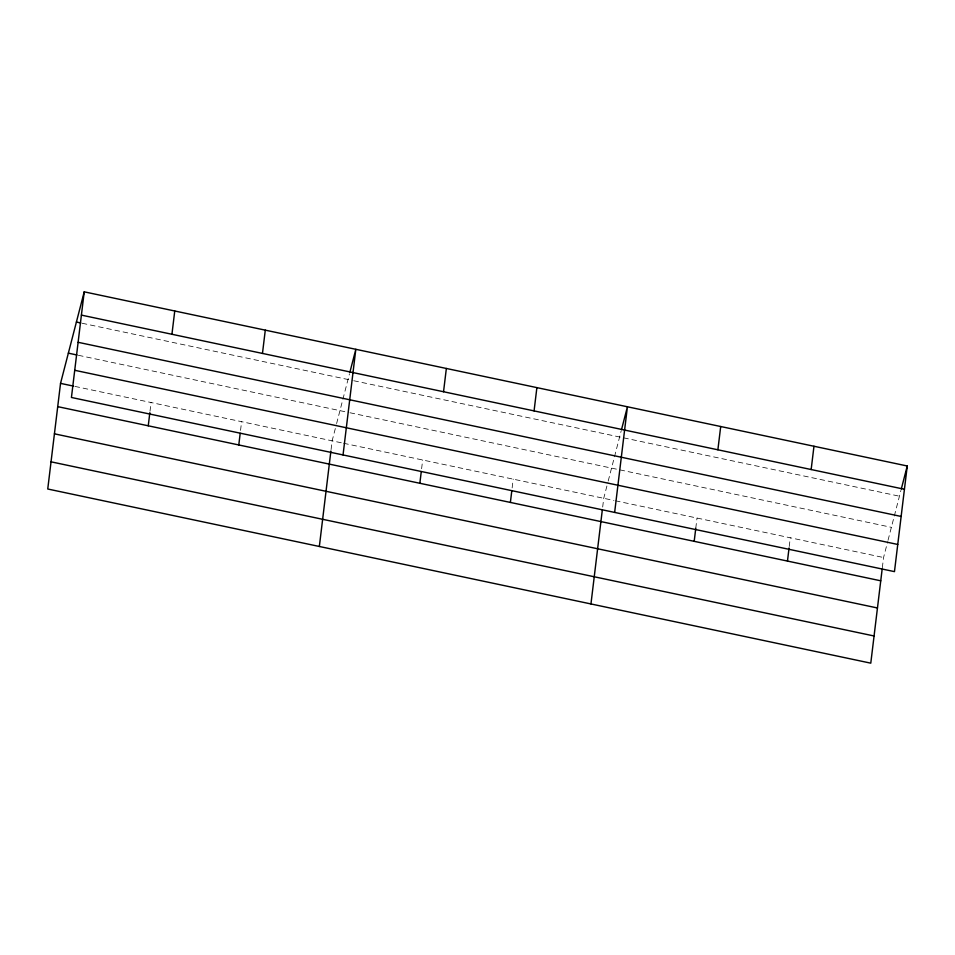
<?xml version="1.0" encoding="UTF-8"?>
<svg xmlns="http://www.w3.org/2000/svg" width="955" height="955" viewBox="0 0 955 955"><rect width="100%" height="100%" fill="white"/><g stroke="black" fill="none" stroke-linecap="round" stroke-linejoin="round"><path stroke-width="0.72" stroke-dasharray="4.78 3.58" d="M150.007 411.259L151.069 402.521M240.541 430.407L241.603 421.68M331.075 449.566L332.137 440.84L336.232 425.023M421.609 468.726L422.671 460M512.143 487.886L513.193 479.159M602.677 507.045L603.727 498.319L607.822 482.49M695.777 528.234L697.007 518.052M789.224 546.523L790.286 537.784M882.325 567.712L883.566 557.529L887.661 541.7M336.602 423.578L349.494 373.763M608.204 481.057L621.096 431.23M888.031 540.267L893.94 517.419M894.31 516.01L900.923 490.452M82.154 323.256L352.311 380.424M353.756 380.735L899.431 496.206M78.406 355.296L348.575 412.464M350.007 412.763L891.373 527.327M74.908 386.405L342.188 442.965M343.633 443.275L613.934 500.468M615.39 500.778L883.566 557.529"/><path stroke-width="1.43" d="M84.219 291.836L71.434 397.471L894.465 571.627L907.25 465.992L84.219 291.836L60.535 383.373L47.75 489.008L870.781 663.164L882.157 569.168M148.252 425.799L149.84 412.715M171.936 334.274L174.753 310.996M238.786 444.958L240.194 433.319M262.47 353.434L265.287 330.155M319.352 546.475L330.896 451.023M343.036 454.95L355.821 349.315L349.864 372.331M419.854 483.278L421.262 471.639M443.538 391.741L446.355 368.475M510.388 502.426L511.796 490.798M534.072 410.901L536.889 387.623M590.954 603.942L602.319 509.946M614.638 512.417L627.423 406.782L621.466 429.798M694.19 541.33L695.777 528.234M717.885 449.793L720.703 426.527M787.469 561.062L789.057 547.967M811.153 469.538L813.97 446.26M901.293 489.008L907.25 465.992M81.402 315.114L904.433 489.27M76.4 322.05L80.709 322.957M78.119 342.296L901.15 516.452M68.354 353.159L76.973 354.985M74.729 370.289L897.76 544.457M60.535 383.373L73.463 386.107M57.718 406.639L880.749 580.807M54.423 433.821L877.454 607.977M51.045 461.826L874.064 635.982"/></g></svg>
